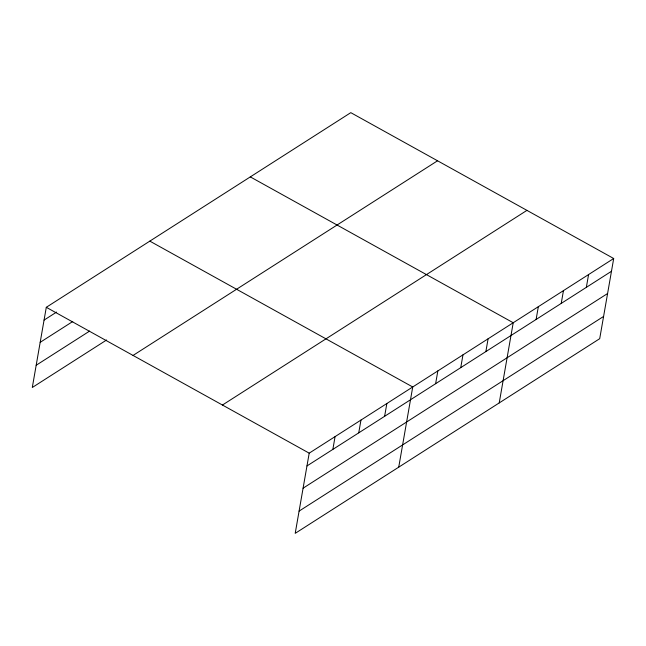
<?xml version="1.0" encoding="UTF-8"?>
<svg xmlns="http://www.w3.org/2000/svg" width="646" height="646" viewBox="0 0 646 646"><rect width="100%" height="100%" fill="white"/><g stroke="black" fill="none" stroke-linecap="round" stroke-linejoin="round"><path stroke-width="0.97" d="M613.7 258.505L309.2 453.161L295.206 533.346L599.706 338.69L613.7 258.505L350.794 112.654L46.294 307.31L32.3 387.495L106.606 339.99M332.851 449.398L335.08 436.615M358.732 432.852L360.969 420.07M384.62 416.307L386.849 403.524M398.735 467.163L412.729 386.978L149.824 241.128M435.622 383.7L437.851 370.917M460.743 367.639L462.972 354.864M485.865 351.577L488.093 338.803M499.221 402.926L513.215 322.742L250.309 176.891M536.107 319.463L538.336 306.68M561.229 303.402L563.457 290.627M586.35 287.341L588.579 274.566M44.065 320.085L56.59 312.083M40.181 342.332L72.748 321.514M36.184 365.248L89.616 331.091M133.052 355.437L437.552 160.781M222.442 405.034L526.942 210.37M306.971 465.944L611.471 271.288M303.087 488.19L607.587 293.526M299.09 511.107L603.59 316.443M46.294 307.31L309.2 453.161"/></g></svg>
